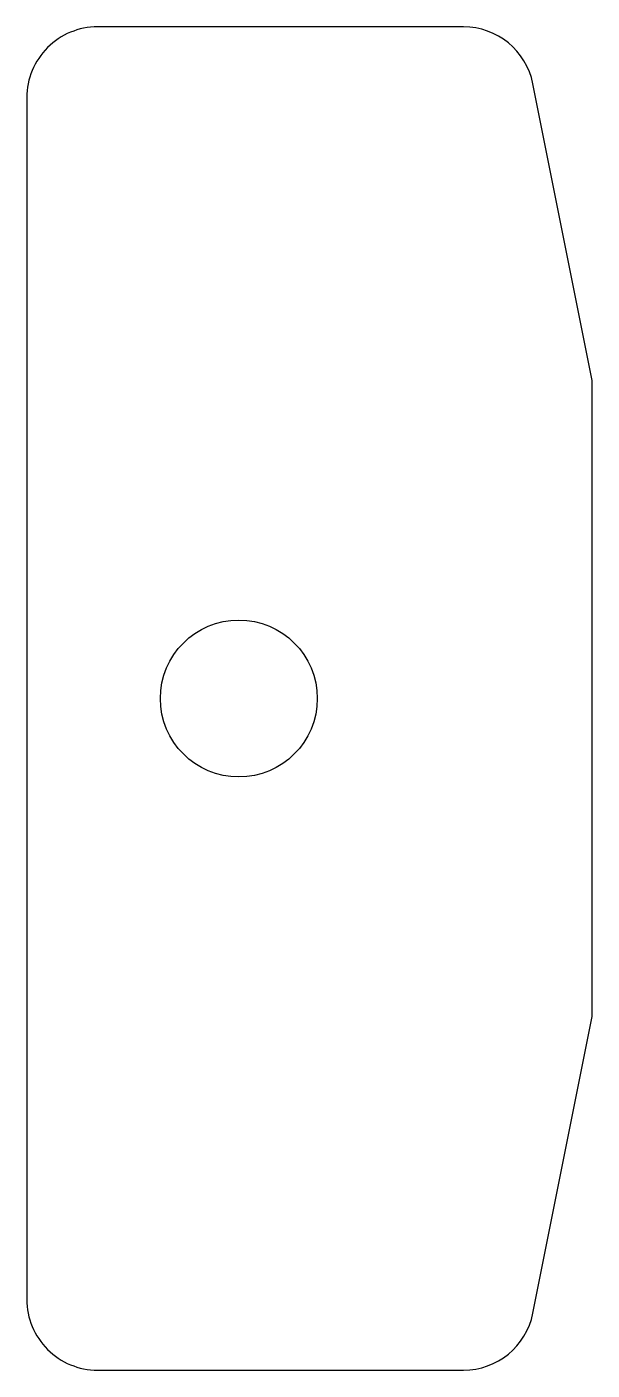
# Model space of a CAD drawing. Extents: x 0 to 40, y 0 to 95.
import ezdxf

# ---------------------------------------------------------------- set-up
doc = ezdxf.new("R2010")
doc.units = 0
doc.layers.get('0').update_dxf_attribs({"linetype": 'CONTINUOUS'})

msp = doc.modelspace()

# ---------------------------------------------------------------- linework, layer by layer
msp.add_lwpolyline([(40, 25), (40, 70), (35.804, 90.981, 0.357511), (30.901, 95), (5, 95, 0.414214), (0, 90), (0, 5, 0.414214), (5, 0), (30.901, 0, 0.357511), (35.804, 4.019)], format="xyb", close=True)
msp.add_circle((15, 47.5), 5.55)

doc.saveas('drawing.dxf')
